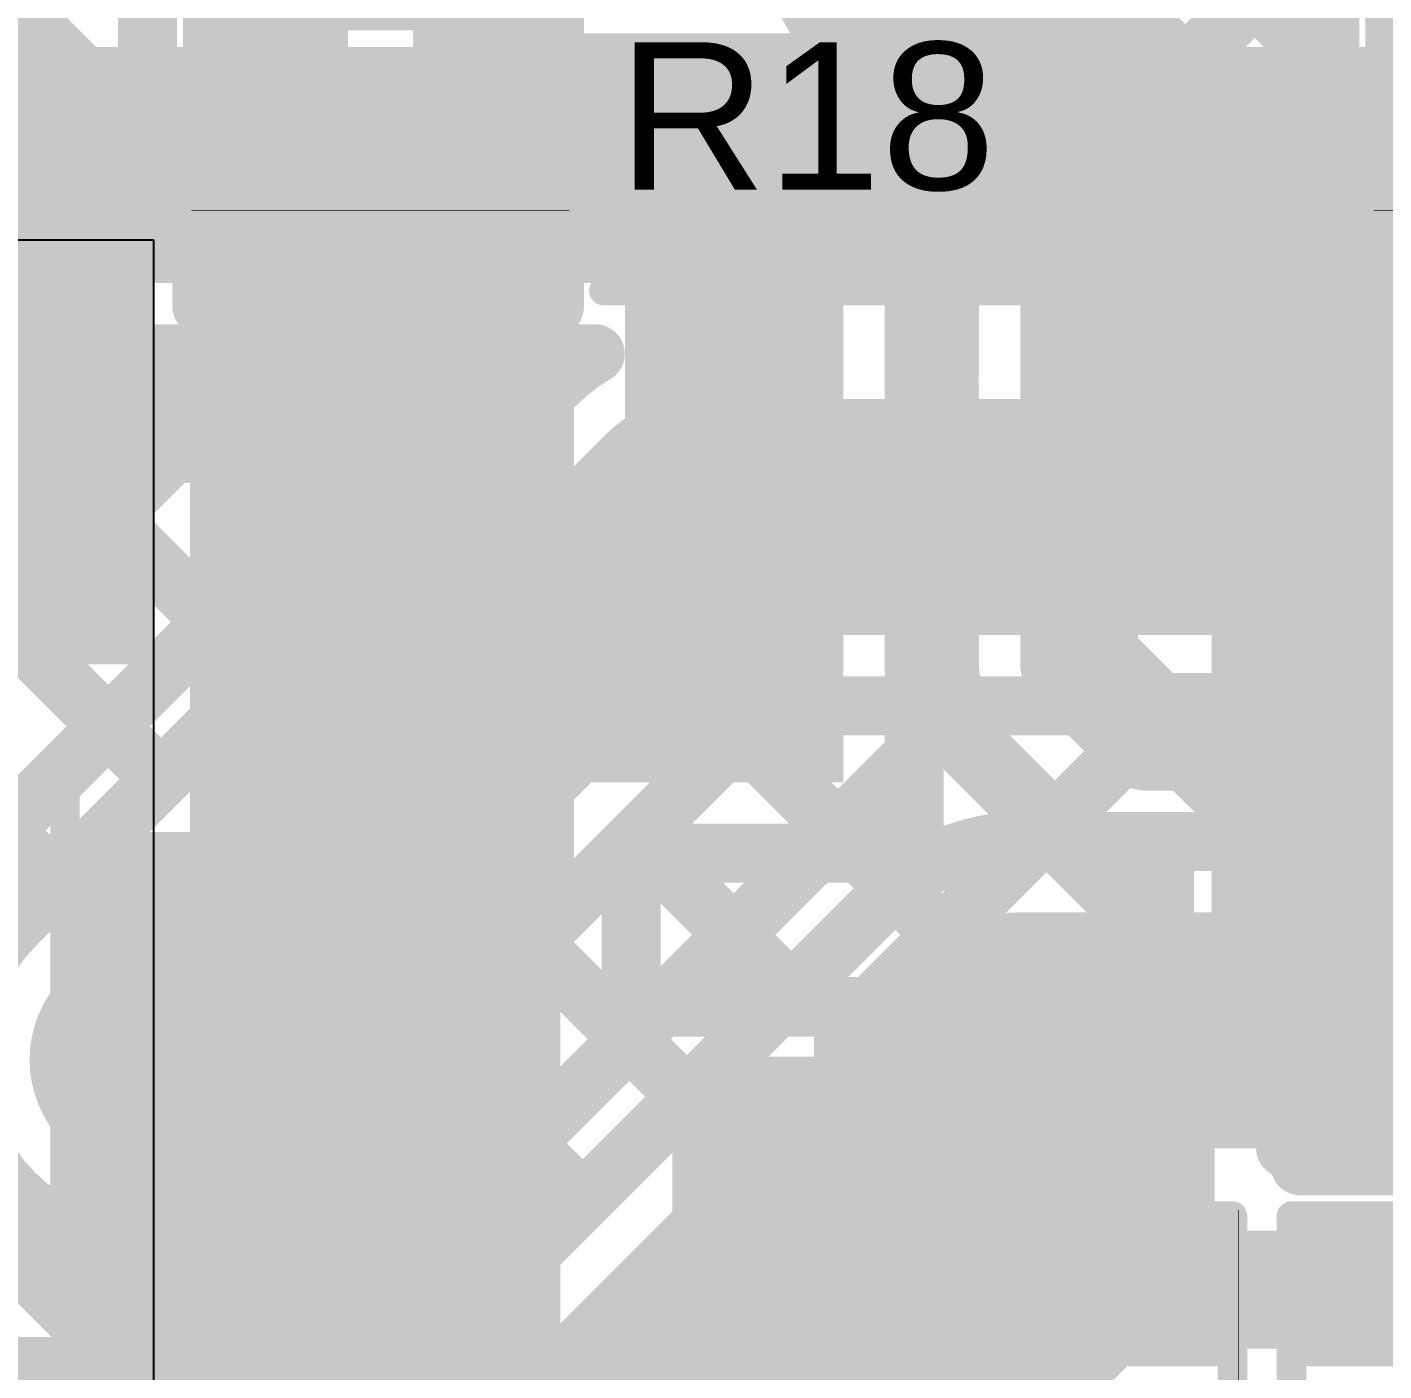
# Model space of a CAD drawing. Header units: millimetres. Extents: x 0.01 to 1.77, y 0.01 to 0.78.
# Drawn here: x 0.2176 to 0.4477, y 0.4382 to 0.6661 of the extents above; entities that cross this region are included whole.
import ezdxf

# ---------------------------------------------------------------- set-up
doc = ezdxf.new("R2010")
doc.units = ezdxf.units.MM
doc.header["$MEASUREMENT"] = 0
for name, color, linetype in [('BottomLayer', 5, 'Continuous'), ('BottomOverlay', 54, 'Continuous'), ('TopLayer', 1, 'Continuous'), ('TopOverlay', 2, 'Continuous'), ('TopPaste', 8, 'Continuous'), ('TopSolder', 216, 'Continuous'), ('ViaHoleLayer', 16, 'Continuous')]:
    doc.layers.add(name, color=color, linetype=linetype)
doc.styles.add('Arial', font='', dxfattribs={"height": 0.2})
doc.styles.get('Arial').set_extended_font_data('Arial')

# ---------------------------------------------------------------- blocks, each defined once
blk = doc.blocks.new('8_MSOP_3')
at = {"layer": 'TopLayer'}
for points in [[(-0.11516, 0.04724), (-0.05807, 0.04724), (-0.05807, 0.02953), (-0.11516, 0.02953)], [(0.05807, 0.04724), (0.11516, 0.04724), (0.11516, 0.02953), (0.05807, 0.02953)], [(-0.11516, 0.02165), (-0.05807, 0.02165), (-0.05807, 0.00394), (-0.11516, 0.00394)], [(0.05807, 0.02165), (0.11516, 0.02165), (0.11516, 0.00394), (0.05807, 0.00394)], [(-0.11516, -0.00394), (-0.05807, -0.00394), (-0.05807, -0.02165), (-0.11516, -0.02165)], [(0.05807, -0.00394), (0.11516, -0.00394), (0.11516, -0.02165), (0.05807, -0.02165)], [(-0.11516, -0.02953), (-0.05807, -0.02953), (-0.05807, -0.04724), (-0.11516, -0.04724)], [(0.05807, -0.02953), (0.11516, -0.02953), (0.11516, -0.04724), (0.05807, -0.04724)]]:
    blk.add_hatch(color=1, dxfattribs=at).paths.add_polyline_path(points)
at = {"layer": 'TopPaste'}
for points in [[(-0.11516, 0.04724), (-0.05807, 0.04724), (-0.05807, 0.02953), (-0.11516, 0.02953)], [(0.05807, 0.04724), (0.11516, 0.04724), (0.11516, 0.02953), (0.05807, 0.02953)], [(-0.11516, 0.02165), (-0.05807, 0.02165), (-0.05807, 0.00394), (-0.11516, 0.00394)], [(0.05807, 0.02165), (0.11516, 0.02165), (0.11516, 0.00394), (0.05807, 0.00394)], [(-0.11516, -0.00394), (-0.05807, -0.00394), (-0.05807, -0.02165), (-0.11516, -0.02165)], [(0.05807, -0.00394), (0.11516, -0.00394), (0.11516, -0.02165), (0.05807, -0.02165)], [(-0.11516, -0.02953), (-0.05807, -0.02953), (-0.05807, -0.04724), (-0.11516, -0.04724)], [(0.05807, -0.02953), (0.11516, -0.02953), (0.11516, -0.04724), (0.05807, -0.04724)]]:
    blk.add_hatch(color=8, dxfattribs=at).paths.add_polyline_path(points)
at = {"layer": 'TopSolder'}
for points in [[(-0.11916, 0.05124), (-0.05407, 0.05124), (-0.05407, 0.02553), (-0.11916, 0.02553)], [(0.05407, 0.05124), (0.11916, 0.05124), (0.11916, 0.02553), (0.05407, 0.02553)], [(-0.11916, 0.02565), (-0.05407, 0.02565), (-0.05407, -0.00006), (-0.11916, -0.00006)], [(0.05407, 0.02565), (0.11916, 0.02565), (0.11916, -0.00006), (0.05407, -0.00006)], [(-0.11916, 0.00006), (-0.05407, 0.00006), (-0.05407, -0.02565), (-0.11916, -0.02565)], [(0.05407, 0.00006), (0.11916, 0.00006), (0.11916, -0.02565), (0.05407, -0.02565)], [(-0.11916, -0.02553), (-0.05407, -0.02553), (-0.05407, -0.05124), (-0.11916, -0.05124)], [(0.05407, -0.02553), (0.11916, -0.02553), (0.11916, -0.05124), (0.05407, -0.05124)]]:
    blk.add_hatch(color=216, dxfattribs=at).paths.add_polyline_path(points)
at = {"layer": 'TopOverlay', "const_width": 0.005}
for points in [[(0.049, 0.062), (-0.049, 0.062)], [(0.049, -0.062), (-0.049, -0.062)]]:
    blk.add_lwpolyline(points, dxfattribs=at)
at = {"layer": 'TopOverlay', "const_width": 0.0025}
for points in [[(-0.05025, 0.062, 1), (-0.04775, 0.062, 1)], [(0.04775, 0.062, 1), (0.05025, 0.062, 1)], [(-0.05025, -0.062, 1), (-0.04775, -0.062, 1)], [(0.04775, -0.062, 1), (0.05025, -0.062, 1)]]:
    blk.add_lwpolyline(points, format="xyb", close=True, dxfattribs=at)
blk = doc.blocks.new('R__0402_13')
at = {"layer": 'TopLayer'}
for points in [[(-0.0275, -0.0125), (-0.0275, 0.0125), (-0.0095, 0.0125), (-0.0095, -0.0125)], [(0.0095, -0.0125), (0.0095, 0.0125), (0.0275, 0.0125), (0.0275, -0.0125)]]:
    blk.add_hatch(color=1, dxfattribs=at).paths.add_polyline_path(points)
at = {"layer": 'TopPaste'}
for points in [[(-0.0275, -0.0125), (-0.0275, 0.0125), (-0.0095, 0.0125), (-0.0095, -0.0125)], [(0.0095, -0.0125), (0.0095, 0.0125), (0.0275, 0.0125), (0.0275, -0.0125)]]:
    blk.add_hatch(color=8, dxfattribs=at).paths.add_polyline_path(points)
at = {"layer": 'TopSolder'}
for points in [[(-0.0315, -0.0165), (-0.0315, 0.0165), (-0.0055, 0.0165), (-0.0055, -0.0165)], [(0.0055, -0.0165), (0.0055, 0.0165), (0.0315, 0.0165), (0.0315, -0.0165)]]:
    blk.add_hatch(color=216, dxfattribs=at).paths.add_polyline_path(points)
at = {"layer": 'TopOverlay'}
for points, const_width in [([(-0.031, -0.016), (-0.031, 0.016)], 0.005), ([(-0.031, 0.016), (0.031, 0.016)], 0.005), ([(0.031, -0.016), (0.031, 0.016)], 0.005), ([(-0.031, -0.016), (0.031, -0.016)], 0.005), ([(-0.032, -0.017), (0.032, -0.017)], 0.000127)]:
    blk.add_lwpolyline(points, dxfattribs=dict(at, const_width=const_width))
for points, const_width in [([(-0.03225, 0.016, 1), (-0.02975, 0.016, 1)], 0.0025), ([(-0.03225, 0.016, 1), (-0.02975, 0.016, 1)], 0.0025), ([(0.02975, 0.016, 1), (0.03225, 0.016, 1)], 0.0025), ([(0.02975, 0.016, 1), (0.03225, 0.016, 1)], 0.0025), ([(-0.03225, -0.016, 1), (-0.02975, -0.016, 1)], 0.0025), ([(-0.03225, -0.016, 1), (-0.02975, -0.016, 1)], 0.0025), ([(0.02975, -0.016, 1), (0.03225, -0.016, 1)], 0.0025), ([(0.02975, -0.016, 1), (0.03225, -0.016, 1)], 0.0025), ([(-0.03203, -0.017, 1), (-0.03197, -0.017, 1)], 0.0000635), ([(0.03197, -0.017, 1), (0.03203, -0.017, 1)], 0.0000635)]:
    blk.add_lwpolyline(points, format="xyb", close=True, dxfattribs=dict(at, const_width=const_width))
blk = doc.blocks.new('R__0402_15')
at = {"layer": 'TopLayer'}
for points in [[(-0.0275, -0.0125), (-0.0275, 0.0125), (-0.0095, 0.0125), (-0.0095, -0.0125)], [(0.0095, -0.0125), (0.0095, 0.0125), (0.0275, 0.0125), (0.0275, -0.0125)]]:
    blk.add_hatch(color=1, dxfattribs=at).paths.add_polyline_path(points)
at = {"layer": 'TopPaste'}
for points in [[(-0.0275, -0.0125), (-0.0275, 0.0125), (-0.0095, 0.0125), (-0.0095, -0.0125)], [(0.0095, -0.0125), (0.0095, 0.0125), (0.0275, 0.0125), (0.0275, -0.0125)]]:
    blk.add_hatch(color=8, dxfattribs=at).paths.add_polyline_path(points)
at = {"layer": 'TopSolder'}
for points in [[(-0.0315, -0.0165), (-0.0315, 0.0165), (-0.0055, 0.0165), (-0.0055, -0.0165)], [(0.0055, -0.0165), (0.0055, 0.0165), (0.0315, 0.0165), (0.0315, -0.0165)]]:
    blk.add_hatch(color=216, dxfattribs=at).paths.add_polyline_path(points)
at = {"layer": 'TopOverlay'}
for points, const_width in [([(-0.031, -0.016), (-0.031, 0.016)], 0.005), ([(-0.031, 0.016), (0.031, 0.016)], 0.005), ([(0.031, -0.016), (0.031, 0.016)], 0.005), ([(-0.031, -0.016), (0.031, -0.016)], 0.005), ([(-0.032, -0.017), (0.032, -0.017)], 0.000127)]:
    blk.add_lwpolyline(points, dxfattribs=dict(at, const_width=const_width))
for points, const_width in [([(-0.03225, 0.016, 1), (-0.02975, 0.016, 1)], 0.0025), ([(-0.03225, 0.016, 1), (-0.02975, 0.016, 1)], 0.0025), ([(0.02975, 0.016, 1), (0.03225, 0.016, 1)], 0.0025), ([(0.02975, 0.016, 1), (0.03225, 0.016, 1)], 0.0025), ([(-0.03225, -0.016, 1), (-0.02975, -0.016, 1)], 0.0025), ([(-0.03225, -0.016, 1), (-0.02975, -0.016, 1)], 0.0025), ([(0.02975, -0.016, 1), (0.03225, -0.016, 1)], 0.0025), ([(0.02975, -0.016, 1), (0.03225, -0.016, 1)], 0.0025), ([(-0.03203, -0.017, 1), (-0.03197, -0.017, 1)], 0.0000635), ([(0.03197, -0.017, 1), (0.03203, -0.017, 1)], 0.0000635)]:
    blk.add_lwpolyline(points, format="xyb", close=True, dxfattribs=dict(at, const_width=const_width))
blk = doc.blocks.new('R__0402_19')
at = {"layer": 'TopLayer'}
for points in [[(-0.0275, -0.0125), (-0.0275, 0.0125), (-0.0095, 0.0125), (-0.0095, -0.0125)], [(0.0095, -0.0125), (0.0095, 0.0125), (0.0275, 0.0125), (0.0275, -0.0125)]]:
    blk.add_hatch(color=1, dxfattribs=at).paths.add_polyline_path(points)
at = {"layer": 'TopPaste'}
for points in [[(-0.0275, -0.0125), (-0.0275, 0.0125), (-0.0095, 0.0125), (-0.0095, -0.0125)], [(0.0095, -0.0125), (0.0095, 0.0125), (0.0275, 0.0125), (0.0275, -0.0125)]]:
    blk.add_hatch(color=8, dxfattribs=at).paths.add_polyline_path(points)
at = {"layer": 'TopSolder'}
for points in [[(-0.0315, -0.0165), (-0.0315, 0.0165), (-0.0055, 0.0165), (-0.0055, -0.0165)], [(0.0055, -0.0165), (0.0055, 0.0165), (0.0315, 0.0165), (0.0315, -0.0165)]]:
    blk.add_hatch(color=216, dxfattribs=at).paths.add_polyline_path(points)
at = {"layer": 'TopOverlay'}
for points, const_width in [([(-0.031, 0.016), (-0.031, -0.016)], 0.005), ([(-0.031, 0.016), (0.031, 0.016)], 0.005), ([(0.031, 0.016), (0.031, -0.016)], 0.005), ([(-0.031, -0.016), (0.031, -0.016)], 0.005), ([(-0.032, -0.017), (0.032, -0.017)], 0.000127)]:
    blk.add_lwpolyline(points, dxfattribs=dict(at, const_width=const_width))
for points, const_width in [([(-0.03225, 0.016, 1), (-0.02975, 0.016, 1)], 0.0025), ([(-0.03225, 0.016, 1), (-0.02975, 0.016, 1)], 0.0025), ([(0.02975, 0.016, 1), (0.03225, 0.016, 1)], 0.0025), ([(0.02975, 0.016, 1), (0.03225, 0.016, 1)], 0.0025), ([(-0.03225, -0.016, 1), (-0.02975, -0.016, 1)], 0.0025), ([(-0.03225, -0.016, 1), (-0.02975, -0.016, 1)], 0.0025), ([(0.02975, -0.016, 1), (0.03225, -0.016, 1)], 0.0025), ([(0.02975, -0.016, 1), (0.03225, -0.016, 1)], 0.0025), ([(-0.03203, -0.017, 1), (-0.03197, -0.017, 1)], 0.0000635), ([(0.03197, -0.017, 1), (0.03203, -0.017, 1)], 0.0000635)]:
    blk.add_lwpolyline(points, format="xyb", close=True, dxfattribs=dict(at, const_width=const_width))
blk = doc.blocks.new('R__0402_20')
at = {"layer": 'TopLayer'}
for points in [[(-0.0275, -0.0125), (-0.0275, 0.0125), (-0.0095, 0.0125), (-0.0095, -0.0125)], [(0.0095, -0.0125), (0.0095, 0.0125), (0.0275, 0.0125), (0.0275, -0.0125)]]:
    blk.add_hatch(color=1, dxfattribs=at).paths.add_polyline_path(points)
at = {"layer": 'TopPaste'}
for points in [[(-0.0275, -0.0125), (-0.0275, 0.0125), (-0.0095, 0.0125), (-0.0095, -0.0125)], [(0.0095, -0.0125), (0.0095, 0.0125), (0.0275, 0.0125), (0.0275, -0.0125)]]:
    blk.add_hatch(color=8, dxfattribs=at).paths.add_polyline_path(points)
at = {"layer": 'TopSolder'}
for points in [[(-0.0315, -0.0165), (-0.0315, 0.0165), (-0.0055, 0.0165), (-0.0055, -0.0165)], [(0.0055, -0.0165), (0.0055, 0.0165), (0.0315, 0.0165), (0.0315, -0.0165)]]:
    blk.add_hatch(color=216, dxfattribs=at).paths.add_polyline_path(points)
at = {"layer": 'TopOverlay'}
for points, const_width in [([(-0.031, 0.016), (-0.031, -0.016)], 0.005), ([(-0.031, 0.016), (0.031, 0.016)], 0.005), ([(0.031, 0.016), (0.031, -0.016)], 0.005), ([(-0.031, -0.016), (0.031, -0.016)], 0.005), ([(-0.032, -0.017), (0.032, -0.017)], 0.000127)]:
    blk.add_lwpolyline(points, dxfattribs=dict(at, const_width=const_width))
for points, const_width in [([(-0.03225, 0.016, 1), (-0.02975, 0.016, 1)], 0.0025), ([(-0.03225, 0.016, 1), (-0.02975, 0.016, 1)], 0.0025), ([(0.02975, 0.016, 1), (0.03225, 0.016, 1)], 0.0025), ([(0.02975, 0.016, 1), (0.03225, 0.016, 1)], 0.0025), ([(-0.03225, -0.016, 1), (-0.02975, -0.016, 1)], 0.0025), ([(-0.03225, -0.016, 1), (-0.02975, -0.016, 1)], 0.0025), ([(0.02975, -0.016, 1), (0.03225, -0.016, 1)], 0.0025), ([(0.02975, -0.016, 1), (0.03225, -0.016, 1)], 0.0025), ([(-0.03203, -0.017, 1), (-0.03197, -0.017, 1)], 0.0000635), ([(0.03197, -0.017, 1), (0.03203, -0.017, 1)], 0.0000635)]:
    blk.add_lwpolyline(points, format="xyb", close=True, dxfattribs=dict(at, const_width=const_width))
blk = doc.blocks.new('SRN5020_4R7M_37')
at = {"layer": 'TopLayer'}
for points in [[(-0.12402, 0.1122), (-0.06102, 0.1122), (-0.06102, -0.1122), (-0.12402, -0.1122)], [(0.06102, 0.1122), (0.12402, 0.1122), (0.12402, -0.1122), (0.06102, -0.1122)]]:
    blk.add_hatch(color=1, dxfattribs=at).paths.add_polyline_path(points)
at = {"layer": 'TopPaste'}
for points in [[(-0.12402, 0.1122), (-0.06102, 0.1122), (-0.06102, -0.1122), (-0.12402, -0.1122)], [(0.06102, 0.1122), (0.12402, 0.1122), (0.12402, -0.1122), (0.06102, -0.1122)]]:
    blk.add_hatch(color=8, dxfattribs=at).paths.add_polyline_path(points)
at = {"layer": 'TopSolder'}
for points in [[(-0.12802, 0.1162), (-0.05702, 0.1162), (-0.05702, -0.1162), (-0.12802, -0.1162)], [(0.05702, 0.1162), (0.12802, 0.1162), (0.12802, -0.1162), (0.05702, -0.1162)]]:
    blk.add_hatch(color=216, dxfattribs=at).paths.add_polyline_path(points)
at = {"layer": 'TopOverlay', "const_width": 0.005}
blk.add_lwpolyline([(-0.04, -0.101), (0.039, -0.101)], dxfattribs=at)
at = {"layer": 'TopOverlay', "const_width": 0.0025}
for points in [[(-0.04125, -0.101, 1), (-0.03875, -0.101, 1)], [(0.03775, -0.101, 1), (0.04025, -0.101, 1)]]:
    blk.add_lwpolyline(points, format="xyb", close=True, dxfattribs=at)
blk = doc.blocks.new('C__0805_61')
at = {"layer": 'TopLayer'}
for points in [[(-0.06, 0.03), (-0.02, 0.03), (-0.02, -0.03), (-0.06, -0.03)], [(0.02, 0.03), (0.06, 0.03), (0.06, -0.03), (0.02, -0.03)]]:
    blk.add_hatch(color=1, dxfattribs=at).paths.add_polyline_path(points)
at = {"layer": 'TopPaste'}
for points in [[(-0.06, 0.03), (-0.02, 0.03), (-0.02, -0.03), (-0.06, -0.03)], [(0.02, 0.03), (0.06, 0.03), (0.06, -0.03), (0.02, -0.03)]]:
    blk.add_hatch(color=8, dxfattribs=at).paths.add_polyline_path(points)
at = {"layer": 'TopSolder'}
for points in [[(-0.06276, 0.03276), (-0.01724, 0.03276), (-0.01724, -0.03276), (-0.06276, -0.03276)], [(0.01724, 0.03276), (0.06276, 0.03276), (0.06276, -0.03276), (0.01724, -0.03276)]]:
    blk.add_hatch(color=216, dxfattribs=at).paths.add_polyline_path(points)
at = {"layer": 'TopOverlay', "const_width": 0.005}
for points in [[(-0.064, 0.034), (-0.024, 0.034)], [(-0.064, -0.034), (-0.064, 0.034)], [(0.024, 0.034), (0.064, 0.034)], [(0.064, -0.034), (0.064, 0.034)], [(-0.064, -0.034), (-0.024, -0.034)], [(0.024, -0.034), (0.064, -0.034)]]:
    blk.add_lwpolyline(points, dxfattribs=at)
at = {"layer": 'TopOverlay', "const_width": 0.0025}
for points in [[(-0.06525, 0.034, 1), (-0.06275, 0.034, 1)], [(-0.06525, 0.034, 1), (-0.06275, 0.034, 1)], [(-0.02525, 0.034, 1), (-0.02275, 0.034, 1)], [(0.02275, 0.034, 1), (0.02525, 0.034, 1)], [(0.06275, 0.034, 1), (0.06525, 0.034, 1)], [(0.06275, 0.034, 1), (0.06525, 0.034, 1)], [(-0.06525, -0.034, 1), (-0.06275, -0.034, 1)], [(-0.06525, -0.034, 1), (-0.06275, -0.034, 1)], [(-0.02525, -0.034, 1), (-0.02275, -0.034, 1)], [(0.02275, -0.034, 1), (0.02525, -0.034, 1)], [(0.06275, -0.034, 1), (0.06525, -0.034, 1)], [(0.06275, -0.034, 1), (0.06525, -0.034, 1)]]:
    blk.add_lwpolyline(points, format="xyb", close=True, dxfattribs=at)

msp = doc.modelspace()

# ---------------------------------------------------------------- hatches: boundary and pattern name
at = {"layer": 'BottomLayer'}
h = msp.add_hatch(color=5, dxfattribs=at)
edge = h.paths.add_edge_path()
edge.add_arc((0.395, 0.645), 0.01181, 0, 360)
h = msp.add_hatch(color=5, dxfattribs=at)
edge = h.paths.add_edge_path()
edge.add_arc((0.238, 0.491), 0.01181, 0, 360)
h = msp.add_hatch(color=5, dxfattribs=at)
edge = h.paths.add_edge_path()
edge.add_arc((0.337, 0.447), 0.00787, 0, 360)
at = {"layer": 'TopLayer'}
for points in [[(0.341, 0.665), (0.286, 0.665), (0.286, 0.639), (0.341, 0.639)], [(0.319, 0.538), (0.356, 0.538), (0.356, 0.665), (0.319, 0.665)], [(0.386, 0.589), (0.48, 0.589), (0.48, 0.629), (0.386, 0.629)], [(0.248, 0.538), (0.356, 0.538), (0.356, 0.581), (0.248, 0.581)], [(0.222, 0.379), (0.308, 0.379), (0.308, 0.52959), (0.222, 0.52959)], [(0.327, 0.44), (0.419, 0.44), (0.419, 0.486), (0.327, 0.486)], [(0.327, 0.425), (0.378, 0.425), (0.378, 0.448), (0.327, 0.448)], [(0.007, 0.285), (0.241, 0.285), (0.241, 0.444), (0.007, 0.444)]]:
    msp.add_hatch(color=1, dxfattribs=at).paths.add_polyline_path(points)
h = msp.add_hatch(color=1, dxfattribs=at)
edge = h.paths.add_edge_path()
edge.add_arc((0.395, 0.645), 0.01181, 0, 360)
h = msp.add_hatch(color=1, dxfattribs=at)
edge = h.paths.add_edge_path()
edge.add_arc((0.238, 0.491), 0.01181, 0, 360)
h = msp.add_hatch(color=1, dxfattribs=at)
edge = h.paths.add_edge_path()
edge.add_arc((0.337, 0.447), 0.00787, 0, 360)
at = {"layer": 'ViaHoleLayer'}
h = msp.add_hatch(color=16, dxfattribs=at)
edge = h.paths.add_edge_path()
edge.add_arc((0.395, 0.645), 0.00591, 0, 360)
h = msp.add_hatch(color=16, dxfattribs=at)
edge = h.paths.add_edge_path()
edge.add_arc((0.238, 0.491), 0.00591, 0, 360)
h = msp.add_hatch(color=16, dxfattribs=at)
edge = h.paths.add_edge_path()
edge.add_arc((0.337, 0.447), 0.00591, 0, 360)

# ---------------------------------------------------------------- linework, layer by layer
at = {"layer": 'BottomLayer'}
for points, const_width in [([(0.36338, 0.67662), (0.36338, 0.72284)], 0.04), ([(0.36338, 0.67662), (0.395, 0.645)], 0.04), ([(0.099, 0.67986), (0.2403, 0.53856)], 0.01), ([(0.39268, 0.64268), (0.395, 0.645)], 0.04), ([(0.395, 0.645), (0.39732, 0.64268)], 0.04), ([(0.19054, 0.64268), (0.39268, 0.64268)], 0.04), ([(0.39732, 0.64268), (0.59054, 0.64268)], 0.04), ([(0.099, 0.6445), (0.22262, 0.52088)], 0.01), ([(0.099, 0.4859), (0.22377, 0.61068)], 0.01), ([(0.099, 0.45055), (0.25913, 0.61068)], 0.01), ([(0.099, 0.41519), (0.29448, 0.61068)], 0.01), ([(0.19054, 0.61068), (0.31394, 0.61068)], 0.01), ([(0.20354, 0.61068), (0.25798, 0.55623)], 0.01), ([(0.23889, 0.61068), (0.27566, 0.57391)], 0.01), ([(0.27425, 0.61068), (0.29334, 0.59159)], 0.01), ([(0.21537, 0.51363), (0.30734, 0.6056)], 0.01), ([(0.238, 0.491), (0.33, 0.583)], 0.04), ([(0.33, 0.583), (0.499, 0.583)], 0.04), ([(0.099, 0.57379), (0.25878, 0.41402)], 0.01), ([(0.17223, 0.347), (0.37623, 0.551)], 0.01), ([(0.26063, 0.46837), (0.34325, 0.551)], 0.01), ([(0.34325, 0.551), (0.499, 0.551)], 0.01), ([(0.36928, 0.551), (0.39228, 0.528)], 0.01), ([(0.38858, 0.528), (0.41158, 0.551)], 0.01), ([(0.40464, 0.551), (0.42764, 0.528)], 0.01), ([(0.42394, 0.528), (0.44694, 0.551)], 0.01), ([(0.43999, 0.551), (0.46299, 0.528)], 0.01), ([(0.33859, 0.54634), (0.36488, 0.52004)], 0.01), ([(0.32091, 0.52866), (0.34716, 0.50241)], 0.01), ([(0.386, 0.528), (0.585, 0.528)], 0.01), ([(0.3144, 0.46966), (0.36334, 0.5186)], 0.01), ([(0.30323, 0.51098), (0.32948, 0.48473)], 0.01), ([(0.337, 0.447), (0.386, 0.496)], 0.04), ([(0.386, 0.496), (0.585, 0.496)], 0.04), ([(0.28556, 0.4933), (0.3118, 0.46706)], 0.01), ([(0.26788, 0.47562), (0.29412, 0.44938)], 0.01), ([(0.2594, 0.41466), (0.31434, 0.4696)], 0.01), ([(0.10253, 0.34801), (0.21945, 0.46493)], 0.01), ([(0.13687, 0.347), (0.25219, 0.46232)], 0.01), ([(0.24766, 0.46049), (0.27645, 0.4317)], 0.01), ([(0.282, 0.392), (0.337, 0.447)], 0.04), ([(0.322, 0.371), (0.403, 0.452)], 0.02), ([(0.403, 0.452), (0.484, 0.452)], 0.02)]:
    msp.add_lwpolyline(points, dxfattribs=dict(at, const_width=const_width))
for points, const_width in [([(0.35338, 0.67662, 1), (0.37338, 0.67662, 1)], 0.02), ([(0.35338, 0.67662, 1), (0.37338, 0.67662, 1)], 0.02), ([(0.385, 0.645, 1), (0.405, 0.645, 1)], 0.02), ([(0.385, 0.645, 1), (0.405, 0.645, 1)], 0.02), ([(0.385, 0.645, 1), (0.405, 0.645, 1)], 0.02), ([(0.38268, 0.64268, 1), (0.40268, 0.64268, 1)], 0.02), ([(0.38268, 0.64268, 1), (0.40268, 0.64268, 1)], 0.02), ([(0.38732, 0.64268, 1), (0.40732, 0.64268, 1)], 0.02), ([(0.38732, 0.64268, 1), (0.40732, 0.64268, 1)], 0.02), ([(0.22127, 0.61068, 1), (0.22627, 0.61068, 1)], 0.005), ([(0.23639, 0.61068, 1), (0.24139, 0.61068, 1)], 0.005), ([(0.25663, 0.61068, 1), (0.26163, 0.61068, 1)], 0.005), ([(0.27175, 0.61068, 1), (0.27675, 0.61068, 1)], 0.005), ([(0.29198, 0.61068, 1), (0.29698, 0.61068, 1)], 0.005), ([(0.31144, 0.61068, 1), (0.31644, 0.61068, 1)], 0.005), ([(0.31144, 0.61068, 1), (0.31644, 0.61068, 1)], 0.005), ([(0.31144, 0.61068, 1), (0.31644, 0.61068, 1)], 0.005), ([(0.30484, 0.6056, 1), (0.30984, 0.6056, 1)], 0.005), ([(0.30484, 0.6056, 1), (0.30984, 0.6056, 1)], 0.005), ([(0.30487, 0.60563, 1), (0.30987, 0.60563, 1)], 0.005), ([(0.32, 0.583, 1), (0.34, 0.583, 1)], 0.02), ([(0.32, 0.583, 1), (0.34, 0.583, 1)], 0.02), ([(0.29084, 0.59159, 1), (0.29584, 0.59159, 1)], 0.005), ([(0.27316, 0.57391, 1), (0.27816, 0.57391, 1)], 0.005), ([(0.25548, 0.55623, 1), (0.26048, 0.55623, 1)], 0.005), ([(0.34075, 0.551, 1), (0.34575, 0.551, 1)], 0.005), ([(0.34075, 0.551, 1), (0.34575, 0.551, 1)], 0.005), ([(0.36678, 0.551, 1), (0.37178, 0.551, 1)], 0.005), ([(0.37373, 0.551, 1), (0.37873, 0.551, 1)], 0.005), ([(0.40214, 0.551, 1), (0.40714, 0.551, 1)], 0.005), ([(0.40908, 0.551, 1), (0.41408, 0.551, 1)], 0.005), ([(0.43749, 0.551, 1), (0.44249, 0.551, 1)], 0.005), ([(0.44444, 0.551, 1), (0.44944, 0.551, 1)], 0.005), ([(0.33609, 0.54634, 1), (0.34109, 0.54634, 1)], 0.005), ([(0.2378, 0.53856, 1), (0.2428, 0.53856, 1)], 0.005), ([(0.31841, 0.52866, 1), (0.32341, 0.52866, 1)], 0.005), ([(0.3835, 0.528, 1), (0.3885, 0.528, 1)], 0.005), ([(0.3835, 0.528, 1), (0.3885, 0.528, 1)], 0.005), ([(0.3835, 0.528, 1), (0.3885, 0.528, 1)], 0.005), ([(0.38608, 0.528, 1), (0.39108, 0.528, 1)], 0.005), ([(0.38978, 0.528, 1), (0.39478, 0.528, 1)], 0.005), ([(0.42144, 0.528, 1), (0.42644, 0.528, 1)], 0.005), ([(0.42514, 0.528, 1), (0.43014, 0.528, 1)], 0.005), ([(0.22012, 0.52088, 1), (0.22512, 0.52088, 1)], 0.005), ([(0.36238, 0.52004, 1), (0.36738, 0.52004, 1)], 0.005), ([(0.36084, 0.5186, 1), (0.36584, 0.5186, 1)], 0.005), ([(0.36084, 0.5186, 1), (0.36584, 0.5186, 1)], 0.005), ([(0.36087, 0.51863, 1), (0.36587, 0.51863, 1)], 0.005), ([(0.21287, 0.51363, 1), (0.21787, 0.51363, 1)], 0.005), ([(0.21287, 0.51363, 1), (0.21787, 0.51363, 1)], 0.005), ([(0.30073, 0.51098, 1), (0.30573, 0.51098, 1)], 0.005), ([(0.376, 0.496, 1), (0.396, 0.496, 1)], 0.02), ([(0.376, 0.496, 1), (0.396, 0.496, 1)], 0.02), ([(0.228, 0.491, 1), (0.248, 0.491, 1)], 0.02), ([(0.34466, 0.50241, 1), (0.34966, 0.50241, 1)], 0.005), ([(0.28306, 0.4933, 1), (0.28806, 0.4933, 1)], 0.005), ([(0.32698, 0.48473, 1), (0.33198, 0.48473, 1)], 0.005), ([(0.26538, 0.47562, 1), (0.27038, 0.47562, 1)], 0.005), ([(0.31184, 0.4696, 1), (0.31684, 0.4696, 1)], 0.005), ([(0.3119, 0.46966, 1), (0.3169, 0.46966, 1)], 0.005), ([(0.25813, 0.46837, 1), (0.26313, 0.46837, 1)], 0.005), ([(0.25813, 0.46837, 1), (0.26313, 0.46837, 1)], 0.005), ([(0.3093, 0.46706, 1), (0.3143, 0.46706, 1)], 0.005), ([(0.21695, 0.46493, 1), (0.22195, 0.46493, 1)], 0.005), ([(0.24969, 0.46232, 1), (0.25469, 0.46232, 1)], 0.005), ([(0.24516, 0.46049, 1), (0.25016, 0.46049, 1)], 0.005), ([(0.327, 0.447, 1), (0.347, 0.447, 1)], 0.02), ([(0.327, 0.447, 1), (0.347, 0.447, 1)], 0.02), ([(0.398, 0.452, 1), (0.408, 0.452, 1)], 0.01), ([(0.398, 0.452, 1), (0.408, 0.452, 1)], 0.01), ([(0.29162, 0.44938, 1), (0.29662, 0.44938, 1)], 0.005)]:
    msp.add_lwpolyline(points, format="xyb", close=True, dxfattribs=dict(at, const_width=const_width))
at = {"layer": 'BottomLayer', "const_width": 0.01}
for points in [[(0.30734, 0.6056, -0.065283), (0.31394, 0.61068)], [(0.30737, 0.60563, -0.064975), (0.31394, 0.61068)], [(0.36334, 0.5186, -0.199231), (0.386, 0.528)], [(0.36337, 0.51863, -0.198912), (0.386, 0.528)], [(0.26063, 0.46837, -1), (0.21537, 0.51363)]]:
    msp.add_lwpolyline(points, format="xyb", dxfattribs=at)
at = {"layer": 'TopLayer'}
for p, q in [((0.008, 0.63), (0.239, 0.63)), ((0.239, 0.63), (0.239, 0.373))]:
    msp.add_line(p, q, dxfattribs=at)
for points, const_width in [([(0.307, 0.6585), (0.307, 0.7545)], 0.01), ([(0.25898, 0.65252), (0.25898, 0.72724)], 0.015), ([(0.1794, 0.63702), (0.23039, 0.688)], 0.01), ([(0.19693, 0.688), (0.238, 0.64693)], 0.01), ([(0.38635, 0.66718), (0.40716, 0.688)], 0.01), ([(0.40906, 0.688), (0.4385, 0.65856)], 0.01), ([(0.37492, 0.68678), (0.39298, 0.66872)], 0.01), ([(0.41394, 0.65943), (0.43948, 0.68496)], 0.01), ([(0.238, 0.63702), (0.238, 0.6765)], 0.01), ([(0.368, 0.593), (0.368, 0.677)], 0.01), ([(0.4385, 0.641), (0.4385, 0.6765)], 0.01), ([(0.296, 0.652), (0.296, 0.6745)], 0.01), ([(0.21476, 0.63702), (0.238, 0.66026)], 0.01), ([(0.368, 0.65835), (0.37278, 0.65356)], 0.01), ([(0.307, 0.6585), (0.3135, 0.652)], 0.006), ([(0.368, 0.64884), (0.37282, 0.65365)], 0.01), ([(0.296, 0.6295), (0.296, 0.652)], 0.01), ([(0.395, 0.64402), (0.395, 0.645)], 0.02), ([(0.395, 0.64402), (0.396, 0.64302)], 0.02), ([(0.43087, 0.641), (0.4385, 0.64863)], 0.01), ([(0.396, 0.60708), (0.396, 0.64302)], 0.02), ([(0.41847, 0.641), (0.4385, 0.641)], 0.01), ([(0.1315, 0.63702), (0.238, 0.63702)], 0.01), ([(0.374, 0.60708), (0.374, 0.63378)], 0.01), ([(0.374, 0.60708), (0.374, 0.63378)], 0.01), ([(0.2472, 0.6275), (0.272, 0.6275)], 0.01), ([(0.2472, 0.61877), (0.2472, 0.6275)], 0.01), ([(0.25743, 0.6275), (0.26615, 0.61877)], 0.01), ([(0.26722, 0.61877), (0.27295, 0.6245)], 0.01), ([(0.272, 0.6245), (0.307, 0.6245)], 0.01), ([(0.29578, 0.6245), (0.30165, 0.61863)], 0.01), ([(0.30244, 0.61863), (0.307, 0.62319)], 0.01), ([(0.307, 0.61863), (0.307, 0.6245)], 0.01), ([(0.368, 0.62299), (0.374, 0.61699)], 0.01), ([(0.2472, 0.61877), (0.28377, 0.61877)], 0.01), ([(0.28621, 0.61863), (0.307, 0.61863)], 0.01), ([(0.368, 0.61348), (0.374, 0.61948)], 0.01), ([(0.396, 0.60508), (0.398, 0.60708)], 0.02), ([(0.396, 0.55831), (0.396, 0.60508)], 0.02), ([(0.374, 0.577), (0.374, 0.60508)], 0.01), ([(0.374, 0.577), (0.374, 0.60508)], 0.01), ([(0.12725, 0.59777), (0.28377, 0.59777)], 0.018), ([(0.368, 0.526), (0.368, 0.593)], 0.01), ([(0.368, 0.526), (0.368, 0.593)], 0.01), ([(0.368, 0.58764), (0.374, 0.58164)], 0.01), ([(0.368, 0.57813), (0.374, 0.58413)], 0.01), ([(0.374, 0.55831), (0.374, 0.577)], 0.01), ([(0.396, 0.55831), (0.40772, 0.54659)], 0.02), ([(0.368, 0.55228), (0.41046, 0.50982)], 0.01), ([(0.368, 0.54277), (0.37551, 0.55029)], 0.01), ([(0.40772, 0.54659), (0.451, 0.54659)], 0.02), ([(0.38048, 0.54271), (0.39212, 0.53107)], 0.01), ([(0.36058, 0.5), (0.39189, 0.5313)], 0.01), ([(0.32, 0.52273), (0.32, 0.526)], 0.01), ([(0.32131, 0.526), (0.368, 0.526)], 0.01), ([(0.32131, 0.526), (0.368, 0.526)], 0.01), ([(0.32131, 0.52273), (0.32131, 0.526)], 0.01), ([(0.32357, 0.526), (0.34957, 0.5)], 0.01), ([(0.32523, 0.5), (0.35123, 0.526)], 0.01), ([(0.35893, 0.526), (0.38493, 0.5)], 0.01), ([(0.41046, 0.50014), (0.41046, 0.52459)], 0.01), ([(0.32, 0.498), (0.32, 0.52273)], 0.01), ([(0.39394, 0.498), (0.41046, 0.51452)], 0.01), ([(0.321, 0.5), (0.391, 0.5)], 0.01), ([(0.41046, 0.50014), (0.49154, 0.50014)], 0.01), ([(0.42014, 0.50014), (0.42228, 0.498)], 0.01), ([(0.4293, 0.498), (0.43144, 0.50014)], 0.01), ([(0.43965, 0.473), (0.46679, 0.50014)], 0.01), ([(0.391, 0.498), (0.431, 0.498)], 0.01), ([(0.431, 0.476), (0.431, 0.498)], 0.01), ([(0.238, 0.488), (0.238, 0.491)], 0.02), ([(0.356, 0.455), (0.356, 0.495)], 0.01), ([(0.431, 0.48928), (0.44728, 0.473)], 0.01), ([(0.4335, 0.473), (0.4725, 0.473)], 0.01), ([(0.337, 0.447), (0.345, 0.455)], 0.006), ([(0.345, 0.455), (0.356, 0.455)], 0.006), ([(0.356, 0.415), (0.356, 0.455)], 0.01), ([(0.448, 0.452), (0.484, 0.452)], 0.008)]:
    msp.add_lwpolyline(points, dxfattribs=dict(at, const_width=const_width))
at = {"layer": 'TopLayer', "const_width": 0.01}
for points in [[(0.374, 0.63378, -1.281348), (0.41881, 0.645)], [(0.41881, 0.645, -0.042223), (0.41847, 0.641)], [(0.38048, 0.54271, -0.199566), (0.374, 0.55831)], [(0.38044, 0.54275, -0.198912), (0.374, 0.55831)], [(0.40772, 0.52459, -0.199566), (0.39212, 0.53107)], [(0.40772, 0.52459, -0.198912), (0.39216, 0.53103)]]:
    msp.add_lwpolyline(points, format="xyb", dxfattribs=at)
at = {"layer": 'TopLayer'}
for points, const_width in [([(0.38385, 0.66718, 1), (0.38885, 0.66718, 1)], 0.005), ([(0.39048, 0.66872, 1), (0.39548, 0.66872, 1)], 0.005), ([(0.2355, 0.66026, 1), (0.2405, 0.66026, 1)], 0.005), ([(0.3045, 0.6585, 1), (0.3095, 0.6585, 1)], 0.005), ([(0.3655, 0.65835, 1), (0.3705, 0.65835, 1)], 0.005), ([(0.41144, 0.65943, 1), (0.41644, 0.65943, 1)], 0.005), ([(0.436, 0.65856, 1), (0.441, 0.65856, 1)], 0.005), ([(0.3055, 0.6585, 1), (0.3085, 0.6585, 1)], 0.003), ([(0.25523, 0.65252, 1), (0.26273, 0.65252, 1)], 0.0075), ([(0.37028, 0.65356, 1), (0.37528, 0.65356, 1)], 0.005), ([(0.37032, 0.65365, 1), (0.37532, 0.65365, 1)], 0.005), ([(0.2935, 0.652, 1), (0.2985, 0.652, 1)], 0.005), ([(0.2935, 0.652, 1), (0.2985, 0.652, 1)], 0.005), ([(0.312, 0.652, 1), (0.315, 0.652, 1)], 0.003), ([(0.3655, 0.64884, 1), (0.3705, 0.64884, 1)], 0.005), ([(0.39, 0.645, 1), (0.4, 0.645, 1)], 0.01), ([(0.39, 0.64402, 1), (0.4, 0.64402, 1)], 0.01), ([(0.39, 0.64402, 1), (0.4, 0.64402, 1)], 0.01), ([(0.436, 0.64863, 1), (0.441, 0.64863, 1)], 0.005), ([(0.2355, 0.64693, 1), (0.2405, 0.64693, 1)], 0.005), ([(0.391, 0.64302, 1), (0.401, 0.64302, 1)], 0.01), ([(0.391, 0.64302, 1), (0.401, 0.64302, 1)], 0.01), ([(0.41631, 0.645, 1), (0.42131, 0.645, 1)], 0.005), ([(0.41631, 0.645, 1), (0.42131, 0.645, 1)], 0.005), ([(0.41597, 0.641, 1), (0.42097, 0.641, 1)], 0.005), ([(0.41597, 0.641, 1), (0.42097, 0.641, 1)], 0.005), ([(0.42837, 0.641, 1), (0.43337, 0.641, 1)], 0.005), ([(0.436, 0.641, 1), (0.441, 0.641, 1)], 0.005), ([(0.436, 0.641, 1), (0.441, 0.641, 1)], 0.005), ([(0.21226, 0.63702, 1), (0.21726, 0.63702, 1)], 0.005), ([(0.2355, 0.63702, 1), (0.2405, 0.63702, 1)], 0.005), ([(0.2355, 0.63702, 1), (0.2405, 0.63702, 1)], 0.005), ([(0.3715, 0.63378, 1), (0.3765, 0.63378, 1)], 0.005), ([(0.3715, 0.63378, 1), (0.3765, 0.63378, 1)], 0.005), ([(0.3715, 0.63378, 1), (0.3765, 0.63378, 1)], 0.005), ([(0.2935, 0.6295, 1), (0.2985, 0.6295, 1)], 0.005), ([(0.2447, 0.6275, 1), (0.2497, 0.6275, 1)], 0.005), ([(0.2447, 0.6275, 1), (0.2497, 0.6275, 1)], 0.005), ([(0.25493, 0.6275, 1), (0.25993, 0.6275, 1)], 0.005), ([(0.2695, 0.6275, 1), (0.2745, 0.6275, 1)], 0.005), ([(0.2695, 0.6245, 1), (0.2745, 0.6245, 1)], 0.005), ([(0.27045, 0.6245, 1), (0.27545, 0.6245, 1)], 0.005), ([(0.29328, 0.6245, 1), (0.29828, 0.6245, 1)], 0.005), ([(0.3045, 0.6245, 1), (0.3095, 0.6245, 1)], 0.005), ([(0.3045, 0.6245, 1), (0.3095, 0.6245, 1)], 0.005), ([(0.3045, 0.62319, 1), (0.3095, 0.62319, 1)], 0.005), ([(0.3655, 0.62299, 1), (0.3705, 0.62299, 1)], 0.005), ([(0.2447, 0.61877, 1), (0.2497, 0.61877, 1)], 0.005), ([(0.2447, 0.61877, 1), (0.2497, 0.61877, 1)], 0.005), ([(0.26365, 0.61877, 1), (0.26865, 0.61877, 1)], 0.005), ([(0.26472, 0.61877, 1), (0.26972, 0.61877, 1)], 0.005), ([(0.28127, 0.61877, 1), (0.28627, 0.61877, 1)], 0.005), ([(0.28371, 0.61863, 1), (0.28871, 0.61863, 1)], 0.005), ([(0.29915, 0.61863, 1), (0.30415, 0.61863, 1)], 0.005), ([(0.29994, 0.61863, 1), (0.30494, 0.61863, 1)], 0.005), ([(0.3045, 0.61863, 1), (0.3095, 0.61863, 1)], 0.005), ([(0.3045, 0.61863, 1), (0.3095, 0.61863, 1)], 0.005), ([(0.3715, 0.61948, 1), (0.3765, 0.61948, 1)], 0.005), ([(0.3715, 0.61699, 1), (0.3765, 0.61699, 1)], 0.005), ([(0.3655, 0.61348, 1), (0.3705, 0.61348, 1)], 0.005), ([(0.391, 0.60708, 1), (0.401, 0.60708, 1)], 0.01), ([(0.393, 0.60708, 1), (0.403, 0.60708, 1)], 0.01), ([(0.391, 0.60508, 1), (0.401, 0.60508, 1)], 0.01), ([(0.391, 0.60508, 1), (0.401, 0.60508, 1)], 0.01), ([(0.3715, 0.60708, 1), (0.3765, 0.60708, 1)], 0.005), ([(0.3715, 0.60708, 1), (0.3765, 0.60708, 1)], 0.005), ([(0.3715, 0.60508, 1), (0.3765, 0.60508, 1)], 0.005), ([(0.3715, 0.60508, 1), (0.3765, 0.60508, 1)], 0.005), ([(0.27927, 0.59777, 1), (0.28827, 0.59777, 1)], 0.009), ([(0.3655, 0.593, 1), (0.3705, 0.593, 1)], 0.005), ([(0.3655, 0.593, 1), (0.3705, 0.593, 1)], 0.005), ([(0.3655, 0.593, 1), (0.3705, 0.593, 1)], 0.005), ([(0.3655, 0.58764, 1), (0.3705, 0.58764, 1)], 0.005), ([(0.3715, 0.58413, 1), (0.3765, 0.58413, 1)], 0.005), ([(0.3715, 0.58164, 1), (0.3765, 0.58164, 1)], 0.005), ([(0.3655, 0.57813, 1), (0.3705, 0.57813, 1)], 0.005), ([(0.3715, 0.577, 1), (0.3765, 0.577, 1)], 0.005), ([(0.3715, 0.577, 1), (0.3765, 0.577, 1)], 0.005), ([(0.3715, 0.577, 1), (0.3765, 0.577, 1)], 0.005), ([(0.391, 0.55831, 1), (0.401, 0.55831, 1)], 0.01), ([(0.391, 0.55831, 1), (0.401, 0.55831, 1)], 0.01), ([(0.3715, 0.55831, 1), (0.3765, 0.55831, 1)], 0.005), ([(0.3715, 0.55831, 1), (0.3765, 0.55831, 1)], 0.005), ([(0.3715, 0.55831, 1), (0.3765, 0.55831, 1)], 0.005), ([(0.3655, 0.55228, 1), (0.3705, 0.55228, 1)], 0.005), ([(0.37301, 0.55029, 1), (0.37801, 0.55029, 1)], 0.005), ([(0.40272, 0.54659, 1), (0.41272, 0.54659, 1)], 0.01), ([(0.40272, 0.54659, 1), (0.41272, 0.54659, 1)], 0.01), ([(0.446, 0.54659, 1), (0.456, 0.54659, 1)], 0.01), ([(0.3655, 0.54277, 1), (0.3705, 0.54277, 1)], 0.005), ([(0.37794, 0.54275, 1), (0.38294, 0.54275, 1)], 0.005), ([(0.37798, 0.54271, 1), (0.38298, 0.54271, 1)], 0.005), ([(0.37798, 0.54271, 1), (0.38298, 0.54271, 1)], 0.005), ([(0.38939, 0.5313, 1), (0.39439, 0.5313, 1)], 0.005), ([(0.38962, 0.53107, 1), (0.39462, 0.53107, 1)], 0.005), ([(0.38962, 0.53107, 1), (0.39462, 0.53107, 1)], 0.005), ([(0.38966, 0.53103, 1), (0.39466, 0.53103, 1)], 0.005), ([(0.3175, 0.526, 1), (0.3225, 0.526, 1)], 0.005), ([(0.31881, 0.526, 1), (0.32381, 0.526, 1)], 0.005), ([(0.31881, 0.526, 1), (0.32381, 0.526, 1)], 0.005), ([(0.31881, 0.526, 1), (0.32381, 0.526, 1)], 0.005), ([(0.32107, 0.526, 1), (0.32607, 0.526, 1)], 0.005), ([(0.34873, 0.526, 1), (0.35373, 0.526, 1)], 0.005), ([(0.35643, 0.526, 1), (0.36143, 0.526, 1)], 0.005), ([(0.3655, 0.526, 1), (0.3705, 0.526, 1)], 0.005), ([(0.3655, 0.526, 1), (0.3705, 0.526, 1)], 0.005), ([(0.3655, 0.526, 1), (0.3705, 0.526, 1)], 0.005), ([(0.3655, 0.526, 1), (0.3705, 0.526, 1)], 0.005), ([(0.40522, 0.52459, 1), (0.41022, 0.52459, 1)], 0.005), ([(0.40522, 0.52459, 1), (0.41022, 0.52459, 1)], 0.005), ([(0.40796, 0.52459, 1), (0.41296, 0.52459, 1)], 0.005), ([(0.3175, 0.52273, 1), (0.3225, 0.52273, 1)], 0.005), ([(0.3175, 0.52273, 1), (0.3225, 0.52273, 1)], 0.005), ([(0.31881, 0.52273, 1), (0.32381, 0.52273, 1)], 0.005), ([(0.40796, 0.51452, 1), (0.41296, 0.51452, 1)], 0.005), ([(0.40796, 0.50982, 1), (0.41296, 0.50982, 1)], 0.005), ([(0.3185, 0.5, 1), (0.3235, 0.5, 1)], 0.005), ([(0.32273, 0.5, 1), (0.32773, 0.5, 1)], 0.005), ([(0.34707, 0.5, 1), (0.35207, 0.5, 1)], 0.005), ([(0.35808, 0.5, 1), (0.36308, 0.5, 1)], 0.005), ([(0.38243, 0.5, 1), (0.38743, 0.5, 1)], 0.005), ([(0.3885, 0.5, 1), (0.3935, 0.5, 1)], 0.005), ([(0.40796, 0.50014, 1), (0.41296, 0.50014, 1)], 0.005), ([(0.40796, 0.50014, 1), (0.41296, 0.50014, 1)], 0.005), ([(0.41764, 0.50014, 1), (0.42264, 0.50014, 1)], 0.005), ([(0.42894, 0.50014, 1), (0.43394, 0.50014, 1)], 0.005), ([(0.3175, 0.498, 1), (0.3225, 0.498, 1)], 0.005), ([(0.3885, 0.498, 1), (0.3935, 0.498, 1)], 0.005), ([(0.39144, 0.498, 1), (0.39644, 0.498, 1)], 0.005), ([(0.41978, 0.498, 1), (0.42478, 0.498, 1)], 0.005), ([(0.4268, 0.498, 1), (0.4318, 0.498, 1)], 0.005), ([(0.4285, 0.498, 1), (0.4335, 0.498, 1)], 0.005), ([(0.4285, 0.498, 1), (0.4335, 0.498, 1)], 0.005), ([(0.233, 0.491, 1), (0.243, 0.491, 1)], 0.01), ([(0.3535, 0.495, 1), (0.3585, 0.495, 1)], 0.005), ([(0.233, 0.488, 1), (0.243, 0.488, 1)], 0.01), ([(0.4285, 0.48928, 1), (0.4335, 0.48928, 1)], 0.005), ([(0.4285, 0.476, 1), (0.4335, 0.476, 1)], 0.005), ([(0.431, 0.473, 1), (0.436, 0.473, 1)], 0.005), ([(0.43715, 0.473, 1), (0.44215, 0.473, 1)], 0.005), ([(0.44478, 0.473, 1), (0.44978, 0.473, 1)], 0.005), ([(0.3435, 0.455, 1), (0.3465, 0.455, 1)], 0.003), ([(0.3435, 0.455, 1), (0.3465, 0.455, 1)], 0.003), ([(0.3535, 0.455, 1), (0.3585, 0.455, 1)], 0.005), ([(0.3535, 0.455, 1), (0.3585, 0.455, 1)], 0.005), ([(0.3545, 0.455, 1), (0.3575, 0.455, 1)], 0.003), ([(0.446, 0.452, 1), (0.45, 0.452, 1)], 0.004), ([(0.3355, 0.447, 1), (0.3385, 0.447, 1)], 0.003)]:
    msp.add_lwpolyline(points, format="xyb", close=True, dxfattribs=dict(at, const_width=const_width))

# ---------------------------------------------------------------- block references
for name, p in [('R__0402_13', (0.2775, 0.652)), ('R__0402_15', (0.478, 0.652)), ('C__0805_61', (0.316, 0.455))]:
    msp.add_blockref(name, p)
for name, p, rotation in [('SRN5020_4R7M_37', (0.123, 0.501), 90), ('8_MSOP_3', (0.36439, 0.55939), 180), ('R__0402_19', (0.406, 0.4335), 90), ('R__0402_20', (0.448, 0.4335), 90)]:
    msp.add_blockref(name, p, dxfattribs=dict(rotation=rotation))

# ---------------------------------------------------------------- texts
at = {"layer": 'BottomOverlay', "style": 'Arial', "text_generation_flag": 2}
msp.add_text('+5', height=0.06, rotation=270, dxfattribs=at).set_placement((0.3407, 0.627))
at = {"layer": 'TopOverlay', "style": 'Arial'}
msp.add_text('R18', height=0.025, dxfattribs=at).set_placement((0.31776, 0.6385))

doc.saveas('drawing.dxf')
